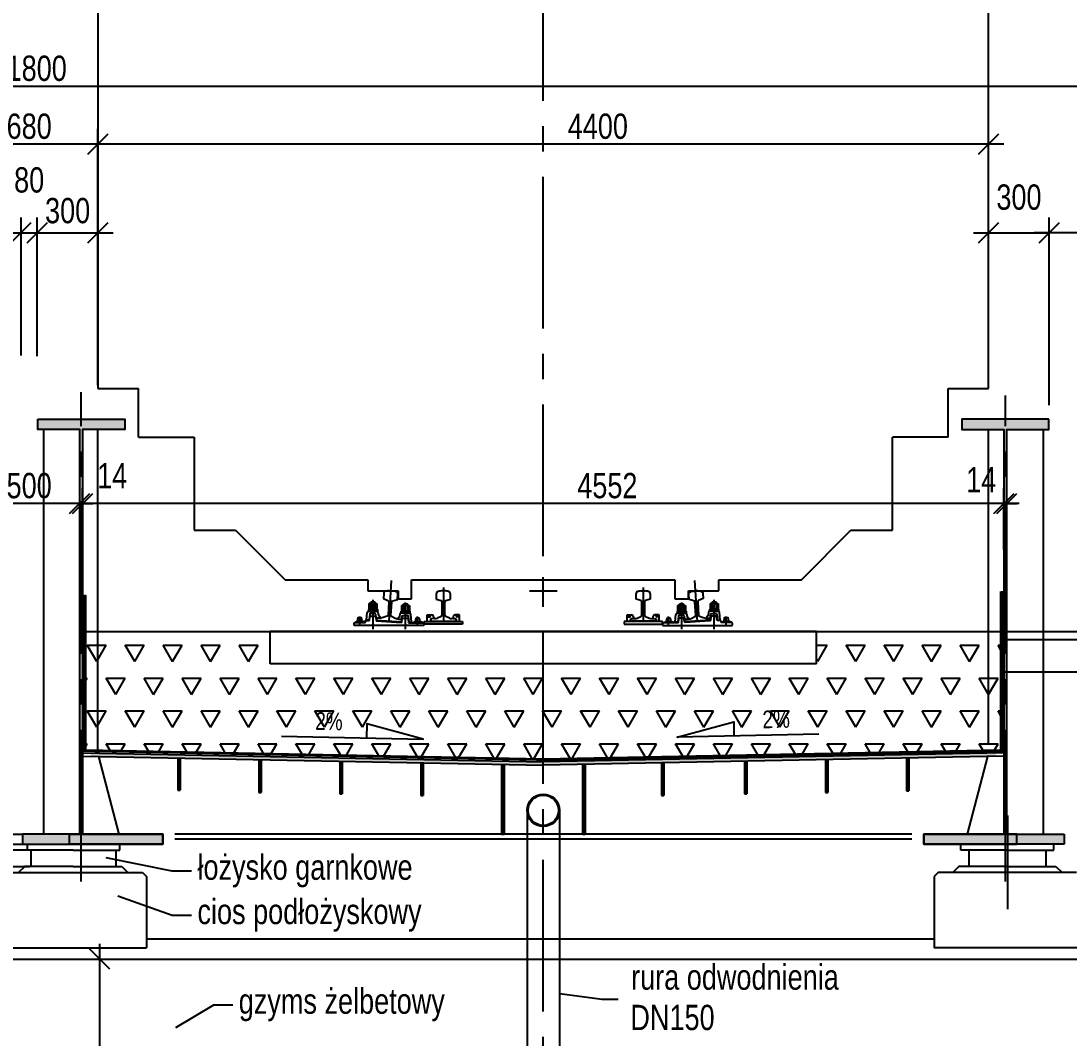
# Model space of a CAD drawing. Header units: millimetres. Extents: x -1069826 to 2704411, y -432732 to 412301.
# Drawn here: x 579204 to 584383, y -21705 to -16679 of the extents above; entities that cross this region are included whole.
import ezdxf
from ezdxf.enums import TextEntityAlignment as Align

# ---------------------------------------------------------------- set-up
doc = ezdxf.new("R2010")
doc.units = ezdxf.units.MM
doc.header["$LTSCALE"] = 1000
doc.header["$MEASUREMENT"] = 0
doc.linetypes.add('CENTER2', pattern=[1.125, 0.75, -0.125, 0.125, -0.125])
doc.linetypes.add('HIDDEN', pattern=[0.375, 0.25, -0.125])
for name, color, linetype in [('0-T', 7, 'Continuous'), ('0-T0-T', 7, 'Continuous'), ('00XX00-S', 7, 'Continuous'), ('00XX00-T', 7, 'Continuous'), ('DROGO-T', 7, 'Continuous'), ('WIADUKT', 7, 'Continuous')]:
    doc.layers.add(name, color=color, linetype=linetype)
doc.styles.add('CDMSTYLE', font='CDMSIMPL', dxfattribs={"width": 0.8, "bigfont": 'CDMBIGPL'})
doc.dimstyles.new('CDMOG-MM-50', dxfattribs={"dimscale": 50, "dimtxt": 2.5, "dimasz": 1, "dimexe": 1.5, "dimexo": 5, "dimgap": 0.5, "dimtad": 1, "dimdec": 0, "dimrnd": 1, "dimzin": 1, "dimdsep": 46, "dimtxsty": 'CDMSTYLE', "dimblk1": 'OBLIQUE', "dimblk2": 'OBLIQUE', "dimsah": 1, "dimtsz": 1, "dimcen": -2.5, "dimdle": 1.5, "dimclrd": 9, "dimclre": 9, "dimclrt": 9, "dimadec": 0, "dimazin": 0, "dimtfac": 1, "dimtmove": 2, "dimatfit": 3, "dimldrblk": 'OBLIQUE', "dimfxl": 1, "dimtvp": 1, "dimtolj": 1, "dimtzin": 0, "dimarcsym": 0})

# ---------------------------------------------------------------- blocks, each defined once
blk = doc.blocks.new('*D195')
at = {"color": 9, "linetype": 'ByBlock', "transparency": 16777216}
for p, q in [((573295, -17681.5), (573395, -17581.5)), ((573345, -18186.2), (573345, -17556.5)), ((585095, -17681.5), (585195, -17581.5)), ((585145, -18156.2), (585145, -17556.5)), ((573270, -17631.5), (585220, -17631.5))]:
    blk.add_line(p, q, dxfattribs=at)
at = {"layer": 'Defpoints', "color": 0, "linetype": 'ByBlock', "transparency": 16777216}
for p in [(585145, -17631.5), (585145, -18406.2), (573345, -18436.2)]:
    blk.add_point(p, dxfattribs=at)
at = {"color": 9, "linetype": 'ByBlock', "transparency": 16777216, "insert": (579245, -17544), "char_height": 125, "attachment_point": 5, "style": 'CDMSTYLE'}
blk.add_mtext('\\A1;\\C1;11800', dxfattribs=at)
blk = doc.blocks.new('_OBLIQUE')
at = {"color": 0, "linetype": 'ByBlock'}
blk.add_line((-0.5, -0.5), (0.5, 0.5), dxfattribs=at)
blk = doc.blocks.new('A$C5F112703')
at = {"color": 9, "linetype": 'ByBlock'}
for p, q in [((940, 4868.5), (600, 4568.5)), ((1020, 4918.5), (940, 4868.5)), ((3380, 4918.5), (1020, 4918.5)), ((3460, 4868.5), (3380, 4918.5)), ((3800, 4568.5), (3460, 4868.5)), ((600, 4568.5), (400, 4318.5)), ((4000, 4318.5), (3800, 4568.5)), ((400, 4318.5), (300, 3918.5)), ((4100, 3918.5), (4000, 4318.5)), ((300, 3918.5), (200, 3118.5)), ((4200, 3118.5), (4100, 3918.5)), ((0, 3118.5), (0, 1068.5)), ((200, 3118.5), (0, 3118.5)), ((4400, 3118.5), (4200, 3118.5)), ((4400, 1068.5), (4400, 3118.5)), ((0, 1068.5), (200, 1068.5)), ((4200, 1068.5), (4400, 1068.5)), ((475, 828.5), (475, 368.5)), ((3925, 368.5), (3925, 828.5)), ((475, 368.5), (680, 368.5)), ((680, 368.5), (925, 123.5)), ((3475, 123.5), (3720, 368.5)), ((3720, 368.5), (3925, 368.5)), ((925, 123.5), (1332.5, 123.5)), ((1332.5, 123.5), (1332.5, 68.5)), ((1549.5, 123.5), (2850.5, 123.5)), ((1549.5, 30.5), (1549.5, 123.5)), ((2850.5, 123.5), (2850.5, 30.5)), ((3067.5, 123.5), (3475, 123.5)), ((3067.5, 68.5), (3067.5, 123.5)), ((1332.5, 68.5), (1482.5, 68.5)), ((1482.5, 68.5), (1482.5, 30.5)), ((2917.5, 68.5), (3067.5, 68.5)), ((2917.5, 30.5), (2917.5, 68.5)), ((1482.5, 30.5), (1549.5, 30.5)), ((2850.5, 30.5), (2917.5, 30.5))]:
    blk.add_line(p, q, dxfattribs=at)
at = {"layer": '0-T', "color": 9, "linetype": 'Continuous'}
for p, q in [((200, 828.5), (200, 1068.5)), ((4200, 828.5), (4200, 1068.5)), ((200, 828.5), (475, 828.5)), ((4200, 828.5), (3925, 828.5)), ((2200, 0), (2200, 137)), ((2131.5, 68.5), (2268.5, 68.5))]:
    blk.add_line(p, q, dxfattribs=at)
blk = doc.blocks.new('A$C22AE4A19')
at = {"layer": '0-T', "color": 9, "linetype": 'Continuous'}
blk.add_blockref('A$C5F112703', (0, 0), dxfattribs=at)
blk = doc.blocks.new('*D183')
at = {"color": 9, "linetype": 'ByBlock', "transparency": 16777216}
for p, q in [((579535, -17337.9), (579635, -17237.9)), ((579585, -17665.3), (579585, -17212.9)), ((583935, -17337.9), (584035, -17237.9)), ((584060, -17287.9), (579510, -17287.9))]:
    blk.add_line(p, q, dxfattribs=at)
at = {"layer": 'Defpoints', "color": 0, "linetype": 'ByBlock', "transparency": 16777216}
for p in [(579585, -17287.9), (579585, -17915.3), (583985, -17915.3)]:
    blk.add_point(p, dxfattribs=at)
at = {"color": 9, "linetype": 'ByBlock', "transparency": 16777216, "insert": (582054.6, -17200.4), "char_height": 125, "attachment_point": 5, "style": 'CDMSTYLE'}
blk.add_mtext('\\A1;\\C1;4400', dxfattribs=at)
blk = doc.blocks.new('*D182')
at = {"color": 9, "linetype": 'ByBlock', "transparency": 16777216}
for p, q in [((579509, -19064.7), (579509, -18988.7)), ((579459, -19113.7), (579559, -19013.7)), ((584011, -19113.7), (584111, -19013.7)), ((584136, -19063.7), (579434, -19063.7))]:
    blk.add_line(p, q, dxfattribs=at)
at = {"layer": 'Defpoints', "color": 0, "linetype": 'ByBlock', "transparency": 16777216}
for p in [(579509, -19063.7), (579509, -19314.7), (584061, -19413.7)]:
    blk.add_point(p, dxfattribs=at)
at = {"color": 9, "linetype": 'ByBlock', "transparency": 16777216, "insert": (582101.6, -18976.2), "char_height": 125, "attachment_point": 5, "style": 'CDMSTYLE'}
blk.add_mtext('\\A1;\\C1;4552', dxfattribs=at)
blk = doc.blocks.new('*D190')
at = {"color": 9, "linetype": 'ByBlock', "transparency": 16777216}
for p, q in [((578855, -17337.9), (578955, -17237.9)), ((578905, -17381.5), (578905, -17212.9)), ((579535, -17337.9), (579635, -17237.9)), ((579660, -17287.9), (578830, -17287.9))]:
    blk.add_line(p, q, dxfattribs=at)
at = {"layer": 'Defpoints', "color": 0, "linetype": 'ByBlock', "transparency": 16777216}
for p in [(578905, -17287.9), (579585, -17471.2), (578905, -17631.5)]:
    blk.add_point(p, dxfattribs=at)
at = {"color": 9, "linetype": 'ByBlock', "transparency": 16777216, "insert": (579245, -17200.4), "char_height": 125, "attachment_point": 5, "style": 'CDMSTYLE'}
blk.add_mtext('\\A1;\\C1;680', dxfattribs=at)
blk = doc.blocks.new('*D187')
at = {"color": 9, "linetype": 'ByBlock', "transparency": 16777216}
for p, q in [((578995, -19385.5), (578995, -18988.7)), ((578945, -19113.7), (579045, -19013.7)), ((579445, -19113.7), (579545, -19013.7)), ((579570, -19063.7), (578920, -19063.7))]:
    blk.add_line(p, q, dxfattribs=at)
at = {"layer": 'Defpoints', "color": 0, "linetype": 'ByBlock', "transparency": 16777216}
for p in [(578995, -19063.7), (578995, -19635.5), (579495, -19635.5)]:
    blk.add_point(p, dxfattribs=at)
at = {"color": 9, "linetype": 'ByBlock', "transparency": 16777216, "insert": (579245, -18976.2), "char_height": 125, "attachment_point": 5, "style": 'CDMSTYLE'}
blk.add_mtext('\\A1;\\C1;500', dxfattribs=at)
blk = doc.blocks.new('*D186')
at = {"color": 9, "linetype": 'ByBlock', "transparency": 16777216}
for p, q in [((579495, -19385.5), (579495, -18988.7)), ((579445, -19113.7), (579545, -19013.7)), ((579459, -19113.7), (579559, -19013.7)), ((579495, -19063.7), (579445, -19063.7)), ((579509, -19063.7), (579495, -19063.7)), ((579509, -19063.7), (579495, -19063.7)), ((579509, -19063.7), (579559, -19063.7))]:
    blk.add_line(p, q, dxfattribs=at)
at = {"layer": 'Defpoints', "color": 0, "linetype": 'ByBlock', "transparency": 16777216}
for p in [(579495, -19063.7), (579495, -19635.5), (579509, -19634.7)]:
    blk.add_point(p, dxfattribs=at)
at = {"color": 9, "linetype": 'ByBlock', "transparency": 16777216, "insert": (579655.1, -18926.3), "char_height": 125, "attachment_point": 5, "style": 'CDMSTYLE'}
blk.add_mtext('\\A1;\\C1;14', dxfattribs=at)
blk = doc.blocks.new('*D194')
at = {"color": 9, "linetype": 'ByBlock', "transparency": 16777216}
for p, q in [((584832.9, -18572.7), (584832.9, -20822.7)), ((584882.9, -18697.7), (584782.9, -18597.7)), ((584533, -18647.7), (584907.9, -18647.7)), ((584882.9, -20797.7), (584782.9, -20697.7)), ((584772, -20747.7), (584907.9, -20747.7))]:
    blk.add_line(p, q, dxfattribs=at)
at = {"layer": 'Defpoints', "color": 0, "linetype": 'ByBlock', "transparency": 16777216}
for p in [(584283, -18647.7), (584522, -20747.7), (584832.9, -20747.7)]:
    blk.add_point(p, dxfattribs=at)
at = {"color": 9, "linetype": 'ByBlock', "transparency": 16777216, "insert": (584745.4, -19315), "char_height": 125, "attachment_point": 5, "rotation": 90, "style": 'CDMSTYLE'}
blk.add_mtext('\\A1;2100', dxfattribs=at)
blk = doc.blocks.new('*D193')
at = {"color": 9, "linetype": 'ByBlock', "transparency": 16777216}
for p, q in [((584061, -19291.2), (584061, -18988.7)), ((584075, -19295.4), (584075, -18988.7)), ((584011, -19113.7), (584111, -19013.7)), ((584025, -19113.7), (584125, -19013.7)), ((584061, -19063.7), (584011, -19063.7)), ((584075, -19063.7), (584061, -19063.7)), ((584075, -19063.7), (584061, -19063.7)), ((584075, -19063.7), (584125, -19063.7))]:
    blk.add_line(p, q, dxfattribs=at)
at = {"layer": 'Defpoints', "color": 0, "linetype": 'ByBlock', "transparency": 16777216}
for p in [(584061, -19063.7), (584061, -19541.2), (584075, -19545.4)]:
    blk.add_point(p, dxfattribs=at)
at = {"color": 9, "linetype": 'ByBlock', "transparency": 16777216, "insert": (583948.6, -18946.8), "char_height": 125, "attachment_point": 5, "style": 'CDMSTYLE'}
blk.add_mtext('\\A1;14', dxfattribs=at)
blk = doc.blocks.new('A$C5FAB2D53')
at = {"color": 9, "linetype": 'ByBlock'}
for p, q in [((104.6, 164.4), (84.8, 164.4)), ((1072, 164.4), (1091.8, 164.4)), ((59.7, 150.4), (59.7, 124.6)), ((59.7, 124.6), (83, 116.6)), ((87.7, 110), (87.7, 44.7)), ((101.7, 44.7), (101.7, 110)), ((106.4, 116.6), (129.7, 124.6)), ((129.7, 124.6), (129.7, 150.4)), ((1046.9, 124.6), (1046.9, 150.4)), ((1070.2, 116.6), (1046.9, 124.6)), ((1074.9, 44.7), (1074.9, 110)), ((1088.9, 110), (1088.9, 44.7)), ((1116.9, 124.6), (1093.6, 116.6)), ((1116.9, 150.4), (1116.9, 124.6)), ((0, 13), (189.1, 13)), ((0, 0), (0, 13)), ((94.6, 0), (0, 0)), ((15.4, 46.4), (36.4, 46.4)), ((15.4, 13), (15.4, 46.4)), ((15.4, 36.4), (26.4, 36.4)), ((31.4, 41.4), (31.4, 46.4)), ((46.4, 27.9), (31.4, 26.4)), ((31.4, 26.4), (31.4, 13)), ((32.2, 23.2), (32.2, 15.4)), ((32.2, 15.4), (157.2, 15.4)), ((53.2, 27.8), (35, 26.2)), ((46.4, 36.4), (46.4, 27.9)), ((83.4, 38.2), (65, 30.6)), ((189.1, 0), (94.6, 0)), ((124.5, 30.6), (106.1, 38.2)), ((154.5, 26.2), (136.2, 27.8)), ((143, 36.4), (143, 27.9)), ((143, 27.9), (158, 26.4)), ((174, 46.4), (153, 46.4)), ((157.2, 15.4), (157.2, 23.2)), ((158, 41.4), (158, 46.4)), ((158, 26.4), (158, 13)), ((174, 36.4), (163, 36.4)), ((174, 13), (174, 46.4)), ((189.1, 13), (189.1, 0)), ((189.1, 13), (189.1, 13)), ((987.5, 13), (987.5, 0)), ((987.5, 13), (987.5, 13)), ((1176.6, 13), (987.5, 13)), ((987.5, 0), (1082, 0)), ((1002.6, 46.4), (1023.6, 46.4)), ((1002.6, 13), (1002.6, 46.4)), ((1002.6, 36.4), (1013.6, 36.4)), ((1018.6, 41.4), (1018.6, 46.4)), ((1033.6, 27.9), (1018.6, 26.4)), ((1018.6, 26.4), (1018.6, 13)), ((1019.4, 15.4), (1019.4, 23.2)), ((1144.4, 15.4), (1019.4, 15.4)), ((1022.1, 26.2), (1040.4, 27.8)), ((1033.6, 36.4), (1033.6, 27.9)), ((1052.1, 30.6), (1070.6, 38.2)), ((1082.1, 0), (1176.6, 0)), ((1093.2, 38.2), (1111.7, 30.6)), ((1123.4, 27.8), (1141.7, 26.2)), ((1130.2, 36.4), (1130.2, 27.9)), ((1130.2, 27.9), (1145.2, 26.4)), ((1161.2, 46.4), (1140.2, 46.4)), ((1144.4, 23.2), (1144.4, 15.4)), ((1145.2, 41.4), (1145.2, 46.4)), ((1145.2, 26.4), (1145.2, 13)), ((1161.2, 36.4), (1150.2, 36.4)), ((1161.2, 13), (1161.2, 46.4)), ((1176.6, 0), (1176.6, 13))]:
    blk.add_line(p, q, dxfattribs=at)
at = {"color": 9, "linetype": 'Continuous'}
for p, q in [((94.7, 181.9), (94.7, 15.4)), ((1081.9, 181.9), (1081.9, 15.4))]:
    blk.add_line(p, q, dxfattribs=at)
at = {"color": 9, "linetype": 'ByBlock'}
for centre, radius, start, end in [((71.7, 150.4), 12, 104.1437, 180), ((88.3, 84.5), 80, 102.4545, 104.1437), ((74.3, 150), 13, 99.6771, 104.4557), ((88.3, 84.5), 80, 92.5054, 101.6782), ((101.1, 84.5), 80, 78.3218, 87.4946), ((115.1, 150), 13, 75.5443, 80.3229), ((101.1, 84.5), 80, 75.8563, 77.5455), ((117.7, 150.4), 12, 0, 75.8563), ((1058.9, 150.4), 12, 104.1437, 180), ((1075.5, 84.5), 80, 102.4545, 104.1437), ((1061.5, 150), 13, 99.6771, 104.4557), ((1075.5, 84.5), 80, 92.5054, 101.6782), ((1088.3, 84.5), 80, 78.3218, 87.4946), ((1102.3, 150), 13, 75.5443, 80.3229), ((1088.3, 84.5), 80, 75.8563, 77.5455), ((1104.9, 150.4), 12, 0, 75.8563), ((80.7, 110), 7, 360, 71), ((108.7, 110), 7, 109, 180), ((1067.9, 110), 7, 0, 71), ((1095.9, 110), 7, 109, 180), ((26.4, 41.4), 5, 270, 0), ((35.2, 23.2), 3, 95.061, 180), ((36.4, 36.4), 10, 360, 90), ((49.7, 67.6), 40, 275.061, 292.4127), ((80.7, 44.7), 7, 292.4127, 360), ((108.7, 44.7), 7, 180, 247.5873), ((139.7, 67.6), 40, 247.5873, 264.939), ((153, 36.4), 10, 90, 180), ((154.2, 23.2), 3, 0, 84.939), ((163, 41.4), 5, 180, 270), ((1013.6, 41.4), 5, 270, 0), ((1022.4, 23.2), 3, 95.061, 180), ((1023.6, 36.4), 10, 360, 90), ((1036.9, 67.6), 40, 275.061, 292.4127), ((1067.9, 44.7), 7, 292.4127, 360), ((1095.9, 44.7), 7, 180, 247.5873), ((1126.9, 67.6), 40, 247.5873, 264.939), ((1140.2, 36.4), 10, 90, 180), ((1141.4, 23.2), 3, 0, 84.939), ((1150.2, 41.4), 5, 180, 270)]:
    blk.add_arc(centre, radius, start, end, dxfattribs=at)
blk = doc.blocks.new('A$C30C010BB')
at = {"layer": '0-T', "color": 40, "linetype": 'Continuous'}
blk.add_blockref('A$C5FAB2D53', (0, 0), dxfattribs=at)
blk = doc.blocks.new('SZPKOL')
at = {"color": 0, "linetype": 'ByBlock'}
blk.add_lwpolyline([(12.4, 4, 0.138548), (-12.3, 5.1), (-9.4, 21.8), (0, 23.9), (9.4, 21.8)], format="xyb", close=True, dxfattribs=at)
for start, end in [(102.9105, 124.2422), (55.7578, 72.0998)]:
    blk.add_arc((-1.8, -37.6), 45.5, start, end, dxfattribs=at)
blk = doc.blocks.new('SRUKOL')
at = {"color": 0, "linetype": 'ByBlock'}
for p, q in [((0, 10), (-22, 10)), ((-22, 10), (-22, 0)), ((-11, 5), (-22, 5)), ((0, 0), (-22, 0)), ((-20, 37.2), (-20, 24)), ((-20, 24), (-20, 11.3)), ((-17, 5), (-17, 0)), ((0, 38.6), (-15, 38.6)), ((0, 10), (-15, 10)), ((-12.7, 41.6), (-10.1, 43.8)), ((-12.7, 38.6), (-12.7, 41.6)), ((-12.7, 41.6), (12.5, 41.6)), ((-12, 5), (-12, 0)), ((-11, 10), (11, 5)), ((-11, 5), (11, 0)), ((-10.1, 43.8), (-10.1, 38.4)), ((-10.1, 43.8), (9.9, 43.8)), ((-10.1, 37.3), (-10.1, 24)), ((-10.1, 24), (-10.1, 11.2)), ((0, 38.6), (15, 38.6)), ((0, 10), (15, 10)), ((0, 10), (22, 10)), ((0, 0), (22, 0)), ((12.5, 41.6), (9.9, 43.8)), ((9.9, 43.8), (9.9, 38.4)), ((10.1, 37.3), (10.1, 24)), ((10.1, 24), (10.1, 11.2)), ((11, 5), (22, 5)), ((12, 10), (12, 5)), ((12.5, 38.6), (12.5, 41.6)), ((17, 10), (17, 5)), ((20, 37.2), (20, 24)), ((20, 24), (20, 11.3)), ((22, 10), (22, 0))]:
    blk.add_line(p, q, dxfattribs=at)
for centre, radius, start, end in [((-15, 28.6), 10, 60, 120), ((-15, 20), 10, 240, 300), ((0, -1.4), 40, 90, 104.6015), ((0, 50), 40, 255.3985, 270), ((0, -1.4), 40, 75.3985, 90), ((0, 50), 40, 270, 284.6015), ((15, 28.6), 10, 60, 120), ((15, 20), 10, 240, 300)]:
    blk.add_arc(centre, radius, start, end, dxfattribs=at)
blk = doc.blocks.new('*D749')
at = {"color": 9, "linetype": 'ByBlock', "transparency": 16777216}
for p, q in [((534601.1, -18478.6), (534601.1, -17650.6)), ((534251.1, -17775.6), (534351.1, -17675.6)), ((534551.1, -17775.6), (534651.1, -17675.6)), ((534226.1, -17725.6), (534676.1, -17725.6))]:
    blk.add_line(p, q, dxfattribs=at)
at = {"layer": 'Defpoints', "color": 0, "linetype": 'ByBlock', "transparency": 16777216}
for p in [(534601.1, -17725.6), (534601.1, -18728.6), (534301.1, -18828.6)]:
    blk.add_point(p, dxfattribs=at)
at = {"color": 9, "linetype": 'ByBlock', "transparency": 16777216, "insert": (534451.1, -17617.4), "char_height": 125, "attachment_point": 5, "style": 'CDMSTYLE'}
blk.add_mtext('\\A1;300', dxfattribs=at)
blk = doc.blocks.new('*D748')
at = {"color": 9, "linetype": 'ByBlock', "transparency": 16777216}
for p, q in [((534301.1, -18336), (534301.1, -17650.6)), ((534171.1, -17775.6), (534271.1, -17675.6)), ((534251.1, -17775.6), (534351.1, -17675.6)), ((534146.1, -17725.6), (534301.1, -17725.6))]:
    blk.add_line(p, q, dxfattribs=at)
at = {"layer": 'Defpoints', "color": 0, "linetype": 'ByBlock', "transparency": 16777216}
for p in [(534301.1, -17725.6), (534221.1, -18582.2), (534301.1, -18586)]:
    blk.add_point(p, dxfattribs=at)
at = {"color": 9, "linetype": 'ByBlock', "transparency": 16777216, "insert": (534261.1, -17465.7), "char_height": 125, "attachment_point": 5, "style": 'CDMSTYLE'}
blk.add_mtext('\\A1;\\C1;80', dxfattribs=at)
blk = doc.blocks.new('*D747')
at = {"color": 9, "linetype": 'ByBlock', "transparency": 16777216}
for p, q in [((534221.1, -18332.2), (534221.1, -17650.6)), ((533871.1, -17775.6), (533971.1, -17675.6)), ((534171.1, -17775.6), (534271.1, -17675.6)), ((533846.1, -17725.6), (534296.1, -17725.6))]:
    blk.add_line(p, q, dxfattribs=at)
at = {"layer": 'Defpoints', "color": 0, "linetype": 'ByBlock', "transparency": 16777216}
for p in [(534221.1, -17725.6), (534221.1, -18582.2), (533921.1, -18728.6)]:
    blk.add_point(p, dxfattribs=at)
at = {"color": 9, "linetype": 'ByBlock', "transparency": 16777216, "insert": (534071.1, -17626.6), "char_height": 125, "attachment_point": 5, "style": 'CDMSTYLE'}
blk.add_mtext('\\A1;300', dxfattribs=at)
blk = doc.blocks.new('*D750')
at = {"color": 9, "linetype": 'ByBlock', "transparency": 16777216}
for p, q in [((539301.1, -18578.6), (539301.1, -17650.6)), ((538951.1, -17775.6), (539051.1, -17675.6)), ((539251.1, -17775.6), (539351.1, -17675.6)), ((538926.1, -17725.6), (539301.1, -17725.6))]:
    blk.add_line(p, q, dxfattribs=at)
at = {"layer": 'Defpoints', "color": 0, "linetype": 'ByBlock', "transparency": 16777216}
for p in [(539301.1, -17725.6), (539001.1, -18728.6), (539301.1, -18828.6)]:
    blk.add_point(p, dxfattribs=at)
at = {"color": 9, "linetype": 'ByBlock', "transparency": 16777216, "insert": (539151.1, -17550.6), "char_height": 125, "attachment_point": 5, "style": 'CDMSTYLE'}
blk.add_mtext('\\A1;300', dxfattribs=at)
blk = doc.blocks.new('*D743')
at = {"color": 9, "linetype": 'ByBlock', "transparency": 16777216}
for p, q in [((584285, -18260.5), (584285, -17650.6)), ((585065, -17937.1), (585065, -17650.6)), ((584235, -17775.6), (584335, -17675.6)), ((585015, -17775.6), (585115, -17675.6)), ((585140, -17725.6), (584210, -17725.6))]:
    blk.add_line(p, q, dxfattribs=at)
at = {"layer": 'Defpoints', "color": 0, "linetype": 'ByBlock', "transparency": 16777216}
for p in [(584285, -17725.6), (585065, -18187.1), (584285, -18510.5)]:
    blk.add_point(p, dxfattribs=at)
at = {"color": 9, "linetype": 'ByBlock', "transparency": 16777216, "insert": (584626.7, -17638.1), "char_height": 125, "attachment_point": 5, "style": 'CDMSTYLE'}
blk.add_mtext('\\A1;780', dxfattribs=at)
blk = doc.blocks.new('*D754')
at = {"color": 9, "linetype": 'ByBlock', "transparency": 16777216}
for p, q in [((579643.6, -21365.2), (579543.6, -21265.2)), ((579593.6, -22270.6), (579593.6, -21240.2)), ((579392, -21315.2), (579668.6, -21315.2)), ((579643.6, -22245.6), (579543.6, -22145.6)), ((579392, -22195.6), (579668.6, -22195.6))]:
    blk.add_line(p, q, dxfattribs=at)
at = {"layer": 'Defpoints', "color": 0, "linetype": 'ByBlock', "transparency": 16777216}
for p in [(579142, -21315.2), (579593.6, -21315.2), (579142, -22195.6)]:
    blk.add_point(p, dxfattribs=at)
at = {"color": 9, "linetype": 'ByBlock', "transparency": 16777216, "insert": (579506.1, -21900.4), "char_height": 125, "attachment_point": 5, "rotation": 90, "style": 'CDMSTYLE'}
blk.add_mtext('\\A1;880', dxfattribs=at)

msp = doc.modelspace()

# ---------------------------------------------------------------- hatches: boundary and pattern name
at = {"layer": '0-T', "linetype": 'Continuous'}
h = msp.add_hatch(color=9, dxfattribs=at)
h.paths.add_polyline_path([(579549.0354, -20296.4541), (579549.0354, -20312.4541), (581785.0354, -20357.1741), (581785.0354, -20341.1741)])
h.paths.add_polyline_path([(584021.0354, -20312.4541), (584021.0354, -20296.4541), (581785.0354, -20341.1741), (581785.0354, -20357.1741)])
at = {"layer": 'DROGO-T', "linetype": 'Continuous'}
h = msp.add_hatch(color=9, dxfattribs=at)
h.paths.add_polyline_path([(579717.0354, -18647.6844), (579287.0354, -18647.6844), (579287.0354, -18697.6844), (579495.0354, -18697.6844), (579509.0354, -18697.6844), (579509.0354, -18697.6844), (579717.0354, -18697.6844)])
h.paths.add_polyline_path([(579509.0354, -18697.6844), (579495.0354, -18697.6844), (579495.0354, -20697.6844), (579509.0354, -20697.6844)])
h.paths.add_polyline_path([(579905.0354, -20697.6844), (579445.0354, -20697.6844), (579445.0354, -20747.6844), (579905.0354, -20747.6844)])
h.paths.add_polyline_path([(579445.0354, -20697.6844), (579212.0354, -20697.6844), (579212.0354, -20747.6844), (579445.0354, -20747.6844)])
h = msp.add_hatch(color=9, dxfattribs=at)
h.paths.add_polyline_path([(583853.0354, -18647.6836), (584283.0354, -18647.6836), (584283.0354, -18697.6836), (584075.0354, -18697.6836), (584061.0354, -18697.6836), (584061.0354, -18697.6836), (583853.0354, -18697.6836)])
h.paths.add_polyline_path([(584061.0354, -18697.6836), (584075.0354, -18697.6836), (584075.0354, -20697.6836), (584061.0354, -20697.6836)])
h.paths.add_polyline_path([(583665.0354, -20697.6836), (584125.0354, -20697.6836), (584125.0354, -20747.6836), (583665.0354, -20747.6836)])
h.paths.add_polyline_path([(584125.0354, -20697.6836), (584358.0354, -20697.6836), (584358.0354, -20747.6836), (584125.0354, -20747.6836)])
h = msp.add_hatch(dxfattribs=at)
h.set_pattern_fill('TRIANG', color=9, scale=500, style=0)
h.set_pattern_definition([(60, (417391.13, -221196.17), (-93.75, 162.37976), [93.75, -93.75]), (120, (417391.13, -221196.17), (-187.5, 1e-07), [93.75, -93.75]), (0, (417344.26, -221114.98), (93.75, 162.37976), [93.75, -93.75])])
h.paths.add_polyline_path([(581785.0354, -19856.1741), (580635.4387, -19856.1741), (580635.4387, -20217.148), (580911.1979, -20222.6631), (580912.5977, -20152.6771), (581191.142, -20228.262), (580635.4387, -20217.148), (580635.4387, -20303.5859), (581785.0354, -20326.1711)])
h.paths.add_polyline_path([(580635.4387, -19856.1741), (580435.0354, -19856.1741), (580435.0354, -19696.1741), (579524.0354, -19696.1741), (579524.0354, -20281.7511), (580635.4387, -20303.5859)])
h.paths.add_polyline_path([(584046.0354, -19696.1741), (583135.0354, -19696.1741), (583135.0354, -19856.1741), (581785.0354, -19856.1741), (581785.0354, -20326.1711), (584046.0354, -20281.7511)])
h.paths.add_polyline_path([(582447.1163, -20218.2489), (582725.6606, -20142.664), (582727.0603, -20212.65)], flags=16)
h.paths.add_polyline_path([(582851.5646, -20197.0323), (583021.9472, -20193.6246), (583019.3227, -20062.4009), (582848.9401, -20065.8085)], flags=24)

# ---------------------------------------------------------------- linework, layer by layer
at = {"color": 9, "linetype": 'CENTER2'}
msp.add_line((581785.0354, -33948.8771), (581785.0354, -14164.2624), dxfattribs=at)
at = {"color": 9, "linetype": 'ByBlock'}
for p, q in [((581023.1388, -19647.3021), (581035.779, -19444.0061)), ((582546.932, -19647.3021), (582534.2918, -19444.0061)), ((581022.5288, -19495.5519), (581032.3852, -19496.1648)), ((581042.2416, -19496.7776), (581032.3852, -19496.1648)), ((582527.8292, -19496.7776), (582537.6856, -19496.1648)), ((582547.542, -19495.5519), (582537.6856, -19496.1648)), ((580878.6002, -19666.3021), (580878.6002, -19622.9527)), ((581164.2797, -19666.3021), (581164.2797, -19622.9527)), ((582404.432, -19666.3021), (582404.432, -19622.9527)), ((582688.191, -19666.3021), (582688.191, -19622.9527))]:
    msp.add_line(p, q, dxfattribs=at)
at = {"color": 9, "linetype": 'Continuous'}
for p, q in [((580942.2339, -19540.0597), (580942.2339, -19685.4058)), ((581102.9324, -19552.4152), (581102.9324, -19685.4058)), ((582467.1384, -19552.4152), (582467.1384, -19685.4058)), ((582627.837, -19540.0597), (582627.837, -19685.4058))]:
    msp.add_line(p, q, dxfattribs=at)
at = {"color": 2, "linetype": 'Continuous'}
for p, q in [((579509.0354, -19696.1741), (584021.0354, -19696.1741)), ((580435.0354, -19856.1741), (580435.0354, -19696.1741)), ((583135.0354, -19856.1741), (583135.0354, -19696.1741)), ((583135.0354, -19856.1741), (580435.0354, -19856.1741)), ((579509.0354, -20295.6541), (581785.0354, -20341.1741)), ((584061.0354, -20295.6541), (581785.0354, -20341.1741)), ((579509.0354, -20311.6541), (581785.0354, -20357.1741)), ((584061.0354, -20311.6541), (581785.0354, -20357.1741))]:
    msp.add_line(p, q, dxfattribs=at)
at = {"color": 1, "linetype": 'Continuous'}
msp.add_line((583135.0354, -19696.1741), (580435.0354, -19696.1741), dxfattribs=at)
at = {"color": 9, "linetype": 'ByBlock'}
for points in [[(581022.5233, -19495.5518, 0.040045312), (581009.7536, -19496.3405, 0.02085363), (581008.6817, -19496.5008, 0.007370603), (581006.3572, -19496.8999, 0.343626376), (580996.5848, -19507.951), (580994.9829, -19533.7161), (581017.7195, -19543.1609, -0.320102524), (581022.0207, -19550.0597), (581017.9705, -19615.2017, -0.303762752), (581013.2461, -19621.3917), (580994.3837, -19627.8332, -0.075856192), (580982.5061, -19629.9658), (580964.156, -19630.4473, 0.388572544), (580961.2405, -19633.2601), (580960.7593, -19640.9991), (581085.5184, -19648.7561), (581085.9996, -19641.0171, 0.388572544), (581083.4549, -19637.8648), (581065.3058, -19635.114, -0.075856192), (581053.7839, -19631.5264), (581035.8646, -19622.798, -0.303762752), (581031.9435, -19616.0705), (581035.9938, -19550.9285, -0.320102524), (581041.1164, -19544.6156), (581064.8479, -19538.06), (581066.4499, -19512.2949, 0.343626376), (581058.1217, -19500.1184, 0.007370603), (581055.8646, -19499.4345, 0.02085363), (581054.8208, -19499.1426, 0.040045312), (581042.2471, -19496.7782)], [(582547.5475, -19495.5518, -0.040045312), (582560.3172, -19496.3405, -0.02085363), (582561.3892, -19496.5008, -0.007370603), (582563.7136, -19496.8999, -0.343626376), (582573.486, -19507.951), (582575.088, -19533.7161), (582552.3513, -19543.1609, 0.320102524), (582548.0501, -19550.0597), (582552.1003, -19615.2017, 0.303762752), (582556.8247, -19621.3917), (582575.6871, -19627.8332, 0.075856192), (582587.5647, -19629.9658), (582605.9148, -19630.4473, -0.388572544), (582608.8303, -19633.2601), (582609.3115, -19640.9991), (582484.5524, -19648.7561), (582484.0712, -19641.0171, -0.388572544), (582486.6159, -19637.8648), (582504.765, -19635.114, 0.075856192), (582516.2869, -19631.5264), (582534.2062, -19622.798, 0.303762752), (582538.1273, -19616.0705), (582534.0771, -19550.9285, 0.320102524), (582528.9544, -19544.6156), (582505.2229, -19538.06), (582503.6209, -19512.2949, -0.343626376), (582511.9491, -19500.1184, -0.007370603), (582514.2062, -19499.4345, -0.02085363), (582515.25, -19499.1426, -0.040045312), (582527.8237, -19496.7782)]]:
    msp.add_lwpolyline(points, format="xyb", dxfattribs=at)
for points in [[(581195.6388, -19658.3021), (581195.6388, -19664.3021, -0.414213562), (581193.6388, -19666.3021), (580852.6388, -19666.3021, -0.414213562), (580850.6388, -19664.3021), (580850.6388, -19656.3021, -0.414213562), (580855.6388, -19651.3021), (580904.6388, -19651.3021, 0.414213562), (580906.6388, -19649.3021), (580906.6388, -19643.3021, -0.414213562), (580908.6388, -19641.3021), (580924.8289, -19641.3021, 0.385313586), (580926.8189, -19639.5012), (580928.6388, -19621.3021), (580955.8289, -19621.3021, -0.385313586), (580957.8189, -19623.1031), (580959.6761, -19641.6752, 0.367589322), (580961.5421, -19643.4723), (581084.5099, -19651.118, 0.403251184), (581086.624, -19649.3208), (581088.2523, -19633.0385, -0.385313586), (581090.2424, -19631.2375), (581115.6224, -19631.2375, -0.385313586), (581117.6125, -19633.0385), (581119.4587, -19651.5012, 0.385313586), (581121.4488, -19653.3021), (581190.6388, -19653.3021, -0.414213562)], [(580957.8173, -19610.428, 0.371247317), (580954.8505, -19607.873), (580930.498, -19607.873, 0.388478902), (580927.5098, -19610.6074), (580924.9816, -19639.0501, -0.388478902), (580922.9894, -19640.873), (580913.9539, -19640.873, -0.4404252), (580911.9618, -19638.6959), (580915.1201, -19603.1647, -0.388478902), (580923.0887, -19595.873), (580963.4623, -19595.873, -0.371247317), (580968.407, -19600.1313), (580970.89, -19616.3881, 0.282190673), (580974.2535, -19620.3898), (580976.149, -19621.0217, -0.288824416), (580977.5011, -19622.671), (580978.0933, -19627.4083, -0.418231262), (580976.3296, -19629.6442), (580962.3363, -19630.2866, -0.403059278), (580960.1376, -19628.5955)], [(581087.349, -19620.3633, -0.371247317), (581090.3158, -19617.8083), (581114.6682, -19617.8083, -0.388478902), (581117.6564, -19620.5427), (581120.1847, -19648.9854, 0.388478902), (581122.1768, -19650.8083), (581131.2123, -19650.8083, 0.4404252), (581133.2044, -19648.6312), (581130.0461, -19613.1, 0.388478902), (581122.0775, -19605.8083), (581081.7039, -19605.8083, 0.371247317), (581076.7592, -19610.0666), (581074.8528, -19622.7762, -0.282190673), (581071.4892, -19626.7779), (581069.5937, -19627.4097, 0.288824416), (581068.2416, -19629.059), (581067.6494, -19633.7964, 0.418231262), (581069.4131, -19636.0322), (581082.8299, -19637.523, 0.403059278), (581085.0287, -19635.8319)], [(582374.432, -19658.3021), (582374.432, -19664.3021, 0.414213562), (582376.432, -19666.3021), (582717.432, -19666.3021, 0.414213562), (582719.432, -19664.3021), (582719.432, -19656.3021, 0.414213562), (582714.432, -19651.3021), (582665.432, -19651.3021, -0.414213562), (582663.432, -19649.3021), (582663.432, -19643.3021, 0.414213562), (582661.432, -19641.3021), (582645.2419, -19641.3021, -0.385313586), (582643.2519, -19639.5012), (582641.432, -19621.3021), (582614.2419, -19621.3021, 0.385313586), (582612.2519, -19623.1031), (582610.3947, -19641.6752, -0.367589322), (582608.5287, -19643.4723), (582485.5609, -19651.118, -0.403251184), (582483.4468, -19649.3208), (582481.8185, -19633.0385, 0.385313586), (582479.8285, -19631.2375), (582454.4484, -19631.2375, 0.385313586), (582452.4583, -19633.0385), (582450.6121, -19651.5012, -0.385313586), (582448.622, -19653.3021), (582379.432, -19653.3021, 0.414213562)], [(582482.7218, -19620.3633, 0.371247317), (582479.755, -19617.8083), (582455.4026, -19617.8083, 0.388478902), (582452.4144, -19620.5427), (582449.8861, -19648.9854, -0.388478902), (582447.894, -19650.8083), (582438.8585, -19650.8083, -0.4404252), (582436.8664, -19648.6312), (582440.0247, -19613.1, -0.388478902), (582447.9933, -19605.8083), (582488.3669, -19605.8083, -0.371247317), (582493.3116, -19610.0666), (582495.218, -19622.7762, 0.282190673), (582498.5816, -19626.7779), (582500.4771, -19627.4097, -0.288824416), (582501.8292, -19629.059), (582502.4214, -19633.7964, -0.418231262), (582500.6577, -19636.0322), (582487.2409, -19637.523, -0.403059278), (582485.0421, -19635.8319)], [(582612.2535, -19610.428, -0.371247317), (582615.2203, -19607.873), (582639.5728, -19607.873, -0.388478902), (582642.561, -19610.6074), (582645.0892, -19639.0501, 0.388478902), (582647.0814, -19640.873), (582656.1169, -19640.873, 0.4404252), (582658.109, -19638.6959), (582654.9507, -19603.1647, 0.388478902), (582646.9821, -19595.873), (582606.6085, -19595.873, 0.371247317), (582601.6638, -19600.1313), (582599.1808, -19616.3881, -0.282190673), (582595.8173, -19620.3898), (582593.9218, -19621.0217, 0.288824416), (582592.5697, -19622.671), (582591.9775, -19627.4083, 0.418231262), (582593.7412, -19629.6442), (582607.7345, -19630.2866, 0.403059278), (582609.9332, -19628.5955)]]:
    msp.add_lwpolyline(points, format="xyb", close=True, dxfattribs=at)
at = {"color": 9, "linetype": 'Continuous'}
msp.add_point((581785.0354, -19496.1741), dxfattribs=at)
at = {"layer": '0-T', "color": 40, "linetype": 'CENTER2'}
for p, q in [((579502.0354, -20931.6415), (579502.0354, -18513.859)), ((584068.0354, -20931.6415), (584068.0354, -18530.9071))]:
    msp.add_line(p, q, dxfattribs=at)
at = {"layer": '0-T', "color": 1, "linetype": 'Continuous'}
for p, q in [((579315.0354, -18697.684), (579315.0354, -20697.6844)), ((579585.0354, -20294.8584), (579585.0354, -18697.684)), ((583985.0354, -20247.0537), (583985.0354, -18697.684)), ((584255.0354, -18697.684), (584255.0354, -20647.684)), ((584255.0354, -18797.6844), (584255.0354, -20697.6844)), ((584021.0354, -19696.1741), (585145.0354, -19696.1741)), ((584061.0354, -19736.1741), (585115.0354, -19736.1741)), ((579236.0635, -20777.6844), (579236.0635, -20747.6844)), ((579693.0635, -20777.6844), (579693.0635, -20747.6844)), ((583848.0354, -20777.6844), (583848.0354, -20747.6844)), ((584308.0354, -20777.6844), (584308.0354, -20747.6844)), ((579253.0635, -20777.6844), (579253.0635, -20857.6844)), ((579673.0635, -20777.6844), (579673.0635, -20857.6844)), ((583888.0354, -20777.6844), (583888.0354, -20857.6844)), ((584268.0354, -20777.6844), (584268.0354, -20857.6844))]:
    msp.add_line(p, q, dxfattribs=at)
at = {"layer": '0-T', "color": 9, "linetype": 'Continuous'}
for p, q in [((584061.0354, -19896.1741), (585145.0354, -19896.1741)), ((581705.0354, -20579.9293), (581703.5073, -25135.2092)), ((581865.0354, -20579.9293), (581863.5073, -25135.2092)), ((583605.0354, -20697.6844), (579965.0354, -20697.6844)), ((583605.0354, -20722.6844), (579965.0354, -20722.6844)), ((579824.5635, -21215.1844), (583716.5354, -21215.1844))]:
    msp.add_line(p, q, dxfattribs=at)
at = {"layer": '0-T', "color": 2, "linetype": 'Continuous'}
for p, q in [((581185.3153, -20505.1797), (581185.3153, -20345.1797)), ((582375.3153, -20505.3685), (582375.3153, -20345.3685)), ((582785.3153, -20335.1713), (582785.3153, -20497.1685)), ((583185.3153, -20327.1713), (583185.3153, -20489.1685)), ((583585.3153, -20319.1713), (583585.3153, -20481.1685)), ((579979.3153, -20481.1769), (579991.3153, -20481.1769)), ((580379.3153, -20491.1741), (580391.3153, -20491.1741)), ((580779.3153, -20499.1741), (580791.3153, -20499.1741)), ((582779.3153, -20499.1629), (582791.3153, -20499.1629)), ((583179.3153, -20491.1629), (583191.3153, -20491.1629)), ((583579.3153, -20483.1629), (583591.3153, -20483.1629)), ((581179.3153, -20507.1741), (581191.3153, -20507.1741)), ((582369.3153, -20507.3629), (582381.3153, -20507.3629)), ((581579.3153, -20697.6844), (581591.3153, -20697.6844)), ((581979.3153, -20697.6844), (581991.3153, -20697.6844)), ((579121.5635, -20887.6844), (579804.5635, -20887.6844)), ((579804.5635, -20887.6844), (579824.5635, -20907.6844)), ((579824.5635, -20907.6844), (579824.5635, -21260.1844)), ((583736.5354, -20887.6844), (583716.5354, -20907.6844)), ((583716.5354, -20907.6844), (583716.5354, -21260.1844)), ((584419.5354, -20887.6844), (583736.5354, -20887.6844)), ((584439.5354, -21260.1844), (583716.5354, -21260.1844)), ((578902.0607, -21315.1844), (585324.7914, -21315.1844))]:
    msp.add_line(p, q, dxfattribs=at)
at = {"layer": '0-T', "color": 3, "linetype": 'HIDDEN', "const_width": 10}
msp.add_lwpolyline([(579519.0354, -19514.3093), (579519.0354, -20286.6521), (581785.0354, -20331.1721), (584051.0354, -20286.6521), (584051.0354, -19496.0616)], dxfattribs=at)
at = {"layer": '0-T', "color": 9, "linetype": 'Continuous'}
msp.add_lwpolyline([(579524.0354, -19516.5594), (579524.0354, -20281.7511), (581785.0354, -20326.1711), (584046.0354, -20281.7511), (584046.0354, -19498.2155)], dxfattribs=at)
at = {"layer": '0-T', "color": 9, "linetype": 'Continuous', "const_width": 12}
for points in [[(579985.3153, -20319.1825), (579985.3153, -20481.1797)], [(580385.3153, -20329.1797), (580385.3153, -20491.1769)], [(580785.3153, -20337.1797), (580785.3153, -20499.1769)], [(581185.3153, -20345.1797), (581185.3153, -20507.1769)], [(581585.3153, -20351.3025), (581585.3153, -20697.6844)], [(581985.3153, -20351.0513), (581985.3153, -20697.6844)], [(582375.3153, -20345.3685), (582375.3153, -20507.3657)], [(582785.3153, -20337.1685), (582785.3153, -20499.1657)], [(583185.3153, -20329.1685), (583185.3153, -20491.1657)], [(583585.3153, -20321.1685), (583585.3153, -20483.1657)]]:
    msp.add_lwpolyline(points, dxfattribs=at)
at = {"layer": '0-T', "color": 2, "linetype": 'Continuous'}
for points in [[(579979.3153, -20321.1797), (579979.3153, -20481.1769)], [(579991.3153, -20321.1797), (579991.3153, -20481.1769)], [(580379.3153, -20331.1769), (580379.3153, -20491.1741)], [(580385.3153, -20327.1825), (580385.3153, -20489.1797)], [(580391.3153, -20331.1769), (580391.3153, -20491.1741)], [(580779.3153, -20339.1769), (580779.3153, -20499.1741)], [(580785.3153, -20335.1825), (580785.3153, -20497.1797)], [(580791.3153, -20339.1769), (580791.3153, -20499.1741)], [(581179.3153, -20347.1769), (581179.3153, -20507.1741)], [(581191.3153, -20347.1769), (581191.3153, -20507.1741)], [(582369.3153, -20347.3657), (582369.3153, -20507.3629)], [(582381.3153, -20347.3657), (582381.3153, -20507.3629)], [(582779.3153, -20339.1657), (582779.3153, -20499.1629)], [(582791.3153, -20339.1657), (582791.3153, -20499.1629)], [(583179.3153, -20331.1657), (583179.3153, -20491.1629)], [(583191.3153, -20331.1657), (583191.3153, -20491.1629)], [(583579.3153, -20323.1657), (583579.3153, -20483.1629)], [(583591.3153, -20323.1657), (583591.3153, -20483.1629)], [(581579.3153, -20353.2997), (581579.3153, -20697.6844)], [(581591.3153, -20353.2997), (581591.3153, -20697.6844)], [(581979.3153, -20353.0485), (581979.3153, -20697.6844)], [(581991.3153, -20353.0485), (581991.3153, -20697.6844)]]:
    msp.add_lwpolyline(points, dxfattribs=at)
for radius in [80, 75]:
    msp.add_circle((581785.0354, -20579.9293), radius, dxfattribs=at)
at = {"layer": '0-T0-T', "color": 9, "linetype": 'Continuous', "flags": 128}
msp.add_lwpolyline([(583146.9763, -20204.2517), (582447.1163, -20218.2489), (582725.6606, -20142.664), (582727.0603, -20212.65)], dxfattribs=at)
at = {"layer": '0-T0-T', "color": 9, "linetype": 'Continuous', "extrusion": (0, 0, -1), "flags": 128}
msp.add_lwpolyline([(-580491.2819, -20214.2648), (-581191.142, -20228.262), (-580912.5977, -20152.6771), (-580911.1979, -20222.6631)], dxfattribs=at)
at = {"layer": '00XX00-S', "color": 9, "linetype": 'Continuous'}
for p, q in [((579247.0074, -20777.6844), (578787.0074, -20777.6844)), ((579027.0074, -20857.6844), (579247.0074, -20857.6844))]:
    msp.add_line(p, q, dxfattribs=at)
at = {"layer": '00XX00-S', "color": 1, "linetype": 'Continuous'}
for p, q in [((579463.0635, -20777.6844), (579236.0635, -20777.6844)), ((579463.0635, -20777.6844), (579693.0635, -20777.6844)), ((584078.0354, -20777.6844), (583848.0354, -20777.6844)), ((584078.0354, -20777.6844), (584308.0354, -20777.6844)), ((579223.0635, -20857.6844), (579193.0635, -20887.6844)), ((579463.0635, -20857.6844), (579223.0635, -20857.6844)), ((579463.0635, -20857.6844), (579703.0635, -20857.6844)), ((579703.0635, -20857.6844), (579733.0635, -20887.6844)), ((583838.0354, -20857.6844), (583808.0354, -20887.6844)), ((584078.0354, -20857.6844), (583838.0354, -20857.6844)), ((584078.0354, -20857.6844), (584318.0354, -20857.6844)), ((584318.0354, -20857.6844), (584348.0354, -20887.6844))]:
    msp.add_line(p, q, dxfattribs=at)
at = {"layer": '00XX00-S', "color": 9, "linetype": 'Continuous', "flags": 128}
msp.add_lwpolyline([(582155.7178, -21514.3697), (582075.9402, -21514.3697), (581864.7829, -21486.2642)], dxfattribs=at)
at = {"layer": 'DROGO-T', "color": 9, "linetype": 'Continuous'}
for p, q in [((579045.0354, -20697.6844), (579212.0354, -20697.6844)), ((579045.0354, -20747.6844), (579212.0354, -20747.6844)), ((579952.1368, -20881.0723), (579625.3384, -20814.4472)), ((580047.1588, -20881.0723), (579952.1368, -20881.0723)), ((579952.1368, -21100.1382), (579683.0635, -21004.4819)), ((580047.1588, -21100.1382), (579952.1368, -21100.1382)), ((580156.1735, -21542.9251), (579968.5374, -21655.304)), ((580251.1955, -21542.9251), (580156.1735, -21542.9251))]:
    msp.add_line(p, q, dxfattribs=at)
at = {"layer": 'DROGO-T', "color": 2, "linetype": 'Continuous'}
for p, q in [((579212.0354, -20697.6844), (579212.0354, -20747.6844)), ((579495.0354, -20697.6844), (579212.0354, -20697.6844)), ((579905.0354, -20697.6844), (579509.0354, -20697.6844)), ((579905.0354, -20747.6844), (579905.0354, -20697.6844)), ((583665.0354, -20697.6836), (584061.0354, -20697.6836)), ((583665.0354, -20747.6836), (583665.0354, -20697.6836)), ((584075.0354, -20697.6836), (584358.0354, -20697.6836)), ((584358.0354, -20697.6836), (584358.0354, -20747.6836)), ((579212.0354, -20747.6844), (579905.0354, -20747.6844)), ((584358.0354, -20747.6836), (583665.0354, -20747.6836)), ((579101.5635, -21260.1844), (579824.5635, -21260.1844))]:
    msp.add_line(p, q, dxfattribs=at)
for points in [[(579287.0354, -18647.6844), (579717.0354, -18647.6844), (579717.0354, -18697.6844), (579509.0354, -18697.6844), (579509.0354, -20697.6844), (579905.0354, -20697.6844), (579905.0354, -20747.6844), (579445.0354, -20747.6844), (579445.0354, -20697.6844), (579495.0354, -20697.6844), (579495.0354, -18697.6844), (579287.0354, -18697.6844), (579287.0354, -18647.6844)], [(584283.0354, -18647.6836), (583853.0354, -18647.6836), (583853.0354, -18697.6836), (584061.0354, -18697.6836), (584061.0354, -20697.6836), (583665.0354, -20697.6836), (583665.0354, -20747.6836), (584125.0354, -20747.6836), (584125.0354, -20697.6836), (584075.0354, -20697.6836), (584075.0354, -18697.6836), (584283.0354, -18697.6836), (584283.0354, -18647.6836)]]:
    msp.add_lwpolyline(points, dxfattribs=at)
at = {"layer": 'WIADUKT', "color": 1, "linetype": 'Continuous'}
for p, q in [((579689.0354, -20697.6844), (579589.0354, -20313.2541)), ((583881.0354, -20697.6844), (583981.0354, -20313.2541))]:
    msp.add_line(p, q, dxfattribs=at)
at = {"layer": 'WIADUKT', "color": 40, "linetype": 'Continuous'}
msp.add_line((584078.0354, -20605.4501), (584078.0354, -21067.7091), dxfattribs=at)

# ---------------------------------------------------------------- block references
at = {"color": 9, "linetype": 'ByBlock', "extrusion": (0, 0, -1), "zscale": -1}
for name, p in [('SRUKOL', (-580943.3453, -19595.873)), ('SRUKOL', (-581104.0438, -19605.8083)), ('SRUKOL', (-582468.2499, -19605.8083)), ('SRUKOL', (-582628.9484, -19595.873)), ('SZPKOL', (-580878.1002, -19651.3021)), ('SZPKOL', (-581164.2797, -19653.3021)), ('SZPKOL', (-582404.432, -19653.3021)), ('SZPKOL', (-582688.691, -19651.3021))]:
    msp.add_blockref(name, p, dxfattribs=at)
at = {"layer": '0-T', "color": 9, "linetype": 'Continuous'}
for name, p in [('A$C22AE4A19', (579585.0353, -19564.6944)), ('A$C30C010BB', (581196.7275, -19660.5893))]:
    msp.add_blockref(name, p, dxfattribs=at)

# ---------------------------------------------------------------- texts
at = {"layer": '0-T0-T', "color": 1, "linetype": 'Continuous', "style": 'CDMSTYLE', "width": 0.8}
for rotation, p in [(1.1457628, (582936.3184, -20173.4578)), (358.8542372, (580725.372, -20183.471))]:
    msp.add_text('2%', height=87.5, rotation=rotation, dxfattribs=at).set_placement(p, align=Align.CENTER)
at = {"layer": '00XX00-T', "color": 9, "linetype": 'Continuous', "style": 'CDMSTYLE', "width": 0.8}
for s, p in [('rura odwodnienia', (582219.0642, -21466.4491)), ('DN150', (582215.3421, -21666.1613))]:
    msp.add_text(s, height=125, dxfattribs=at).set_placement(p)
at = {"layer": 'DROGO-T', "color": 1, "linetype": 'Continuous', "style": 'CDMSTYLE', "width": 0.8}
for s, p in [('łożysko garnkowe', (580076.4125, -20923.4397)), ('cios podłożyskowy', (580076.4125, -21142.5056)), ('gzyms żelbetowy', (580280.4491, -21585.2925))]:
    msp.add_text(s, height=125, dxfattribs=at).set_placement(p)

# ---------------------------------------------------------------- dimensions: what is measured, and where the dimension line sits
at = {"layer": '0-T', "color": 1, "linetype": 'Continuous'}
dim = msp.add_linear_dim(base=(585145.0354, -17001.5437), p1=(573345.0354, -17806.2329), p2=(585145.0354, -17776.2329), text='\\C1;<>', dimstyle='CDMOG-MM-50', dxfattribs=at)
dim.commit()
dim.dimension.update_dxf_attribs({"geometry": '*D195', "text_midpoint": (579245.0354, -16914.0437), "insert": (0, 629.9412)})
at = {"layer": '0-T', "color": 4, "linetype": 'Continuous'}
for base, p1, p2, picture, middle in [((578905.0354, -17287.9245), (579585.0354, -17471.1741), (578905.0354, -17631.4849), '*D190', (579245.0354, -17200.4245)), ((578995.0354, -19063.6629), (579495.0354, -19635.5318), (578995.0354, -19635.5318), '*D187', (579245.0354, -18976.1629))]:
    dim = msp.add_linear_dim(base=base, p1=p1, p2=p2, text='\\C1;<>', dimstyle='CDMOG-MM-50', override={"dimse1": 1}, dxfattribs=at)
    dim.commit()
    dim.dimension.update_dxf_attribs({"geometry": picture, "text_midpoint": middle})
for base, p1, p2, picture, middle in [((579585.0354, -17287.9245), (583985.0354, -17915.2515), (579585.0354, -17915.2515), '*D183', (582054.6158, -17200.4245)), ((579495.0354, -19063.6629), (579509.0354, -19634.744), (579495.0354, -19635.5318), '*D186', (579655.0885, -18926.2577)), ((579509.0354, -19063.6629), (584061.0354, -19413.7042), (579509.0354, -19314.7408), '*D182', (582101.6248, -18976.1629))]:
    dim = msp.add_linear_dim(base=base, p1=p1, p2=p2, text='\\C1;<>', dimstyle='CDMOG-MM-50', override={"dimse1": 1}, dxfattribs=at)
    dim.commit()
    dim.dimension.update_dxf_attribs({"geometry": picture, "text_midpoint": middle, "dimtype": 160})
at = {"layer": '0-T', "color": 9, "linetype": 'Continuous'}
dim = msp.add_linear_dim(base=(584285.0354, -17725.616), p1=(585065.0354, -18187.0537), p2=(584285.0354, -18510.5075), dimstyle='CDMOG-MM-50', dxfattribs=at)
dim.commit()
dim.dimension.update_dxf_attribs({"geometry": '*D743', "text_midpoint": (584626.712, -17638.116), "dimtype": 160})
at = {"layer": '0-T', "color": 1, "linetype": 'Continuous'}
dim = msp.add_linear_dim(base=(584832.8757, -20747.6844), p1=(584283.0354, -18647.6836), p2=(584521.9701, -20747.6844), angle=90, dimstyle='CDMOG-MM-50', dxfattribs=at)
dim.commit()
dim.dimension.update_dxf_attribs({"geometry": '*D194', "text_midpoint": (584745.3757, -19314.9699), "dimtype": 160})
at = {"layer": '0-T', "color": 4, "linetype": 'Continuous'}
dim = msp.add_linear_dim(base=(584061.0354, -19063.6629), p1=(584075.0354, -19545.4319), p2=(584061.0354, -19541.2145), dimstyle='CDMOG-MM-50', dxfattribs=at)
dim.commit()
dim.dimension.update_dxf_attribs({"geometry": '*D193', "text_midpoint": (583948.6045, -18946.8052), "dimtype": 160})
at = {"layer": 'DROGO-T', "color": 3, "linetype": 'Continuous'}
dim = msp.add_linear_dim(base=(579285.0354, -17725.616), p1=(579205.0354, -18582.1686), p2=(579285.0354, -18585.9783), text='\\C1;<>', dimstyle='CDMOG-MM-50', override={"dimse1": 1}, dxfattribs=at)
dim.commit()
dim.dimension.update_dxf_attribs({"geometry": '*D748', "text_midpoint": (579245.0354, -17465.6969), "dimtype": 160, "insert": (44983.921, 0)})
dim = msp.add_linear_dim(base=(584285.0354, -17725.616), p1=(583985.0354, -18728.6359), p2=(584285.0354, -18828.6359), dimstyle='CDMOG-MM-50', override={"dimse1": 1}, dxfattribs=at)
dim.commit()
dim.dimension.update_dxf_attribs({"geometry": '*D750', "text_midpoint": (584135.0354, -17550.616), "insert": (44983.921, 0)})
for base, p1, p2, picture, middle in [((579205.0354, -17725.616), (578905.0354, -18728.6359), (579205.0354, -18582.1686), '*D747', (579055.0354, -17626.6338)), ((579585.0354, -17725.616), (579285.0354, -18828.6359), (579585.0354, -18728.6359), '*D749', (579435.0354, -17617.4454))]:
    dim = msp.add_linear_dim(base=base, p1=p1, p2=p2, dimstyle='CDMOG-MM-50', override={"dimse1": 1}, dxfattribs=at)
    dim.commit()
    dim.dimension.update_dxf_attribs({"geometry": picture, "text_midpoint": middle, "dimtype": 160, "insert": (44983.921, 0)})
at = {"layer": 'DROGO-T', "color": 1, "linetype": 'Continuous'}
dim = msp.add_linear_dim(base=(579593.6032, -21315.1844), p1=(579142.0316, -22195.611), p2=(579142.0316, -21315.1844), angle=90, dimstyle='CDMOG-MM-50', dxfattribs=at)
dim.commit()
dim.dimension.update_dxf_attribs({"geometry": '*D754', "text_midpoint": (579506.1032, -21900.4103), "dimtype": 160})

doc.saveas('drawing.dxf')
